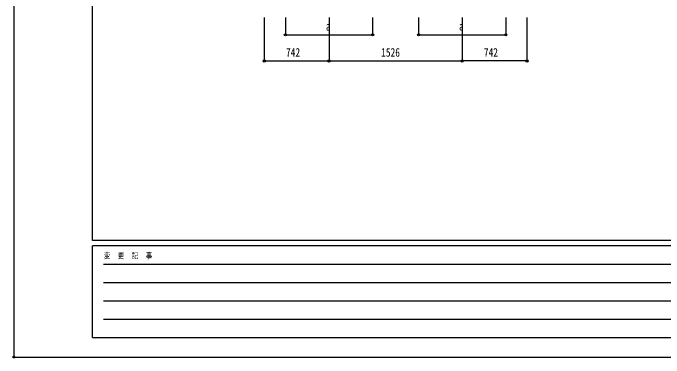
# Model space of a CAD drawing. Units: millimetres, scale not verified. Extents: x -12625 to 12615, y -8920 to 8910.
# Drawn here: x -12625 to -5164, y -8920 to -4965 of the extents above; entities that cross this region are included whole.
import ezdxf
from ezdxf.enums import TextEntityAlignment as Align

# ---------------------------------------------------------------- set-up
doc = ezdxf.new("R2010")
doc.units = ezdxf.units.MM
doc.header["$LTSCALE"] = 40
doc.header["$PDMODE"] = 32
doc.header["$PDSIZE"] = 20
doc.layers.add('0-6_YKK_D', color=6, linetype='Continuous')
doc.layers.add('0-7_YKK_ZWAK', color=7, linetype='Continuous')
doc.styles.add('ＭＳ ゴシック', font='')
doc.styles.get('ＭＳ ゴシック').set_extended_font_data('MS Gothic')

msp = doc.modelspace()

# ---------------------------------------------------------------- linework, layer by layer
at = {"layer": '0-6_YKK_D'}
for p, q in [((-9744.94, -5015.48), (-9744.94, -5516.48)), ((-9502.94, -5015.48), (-9502.94, -5216.48)), ((-9002.94, -5015.48), (-9002.94, -5516.48)), ((-9002.94, -5015.48), (-9002.94, -5516.48)), ((-8502.94, -5015.48), (-8502.94, -5216.48)), ((-7976.94, -5015.48), (-7976.94, -5216.48)), ((-7476.94, -5015.48), (-7476.94, -5516.48)), ((-7476.94, -5015.48), (-7476.94, -5516.48)), ((-6976.94, -5015.48), (-6976.94, -5216.48)), ((-6734.94, -5015.48), (-6734.94, -5516.48)), ((-9502.94, -5215.48), (-8502.94, -5215.48)), ((-7976.94, -5215.48), (-6976.94, -5215.48)), ((-9744.94, -5515.48), (-9002.94, -5515.48)), ((-9002.94, -5515.48), (-7476.94, -5515.48)), ((-6734.94, -5515.48), (-7476.94, -5515.48))]:
    msp.add_line(p, q, dxfattribs=at)
for centre in [(-9502.94, -5215.48), (-8502.94, -5215.48), (-7976.94, -5215.48), (-6976.94, -5215.48), (-9744.94, -5515.48), (-9002.94, -5515.48), (-9002.94, -5515.48), (-7476.94, -5515.48), (-7476.94, -5515.48), (-6734.94, -5515.48)]:
    msp.add_circle(centre, 12.75, dxfattribs=at)
at = {"layer": '0-7_YKK_ZWAK'}
for p, q in [((-11714.94, -7575), (-11714.94, 8325)), ((11685.06, -7575), (-11714.94, -7575)), ((-3914.94, -7635), (-11714.94, -7635)), ((-11714.94, -8685), (-11714.94, -7635)), ((-11587.44, -7845), (-4064.94, -7845)), ((-11587.44, -8055), (-4064.94, -8055)), ((-11587.44, -8265), (-4064.94, -8265)), ((-11587.44, -8475), (-4064.94, -8475)), ((-11714.94, -8685), (-3914.94, -8685))]:
    msp.add_line(p, q, dxfattribs=at)
msp.add_lwpolyline([(-12615, -8910), (12615, -8910), (12615, 8910), (-12615, 8910)], close=True, dxfattribs=at)
msp.add_point((-12615, -8910), dxfattribs=at)

# ---------------------------------------------------------------- texts
at = {"layer": '0-6_YKK_D', "style": 'ＭＳ ゴシック', "width": 0.8}
for s, p in [('a', (-9038.94, -5195.48)), ('a', (-7512.94, -5195.48)), ('742', (-9496.34, -5495.48)), ('1526', (-8405.54, -5495.48)), ('742', (-7228.34, -5495.48))]:
    msp.add_text(s, height=98.97, dxfattribs=at).set_placement(p, align=Align.BOTTOM_LEFT)
at = {"layer": '0-7_YKK_ZWAK', "style": 'ＭＳ ゴシック', "width": 0.8}
msp.add_text('変  更  記  事', height=65.98, dxfattribs=at).set_placement((-11583.93, -7800), align=Align.BOTTOM_LEFT)

doc.saveas('drawing.dxf')
